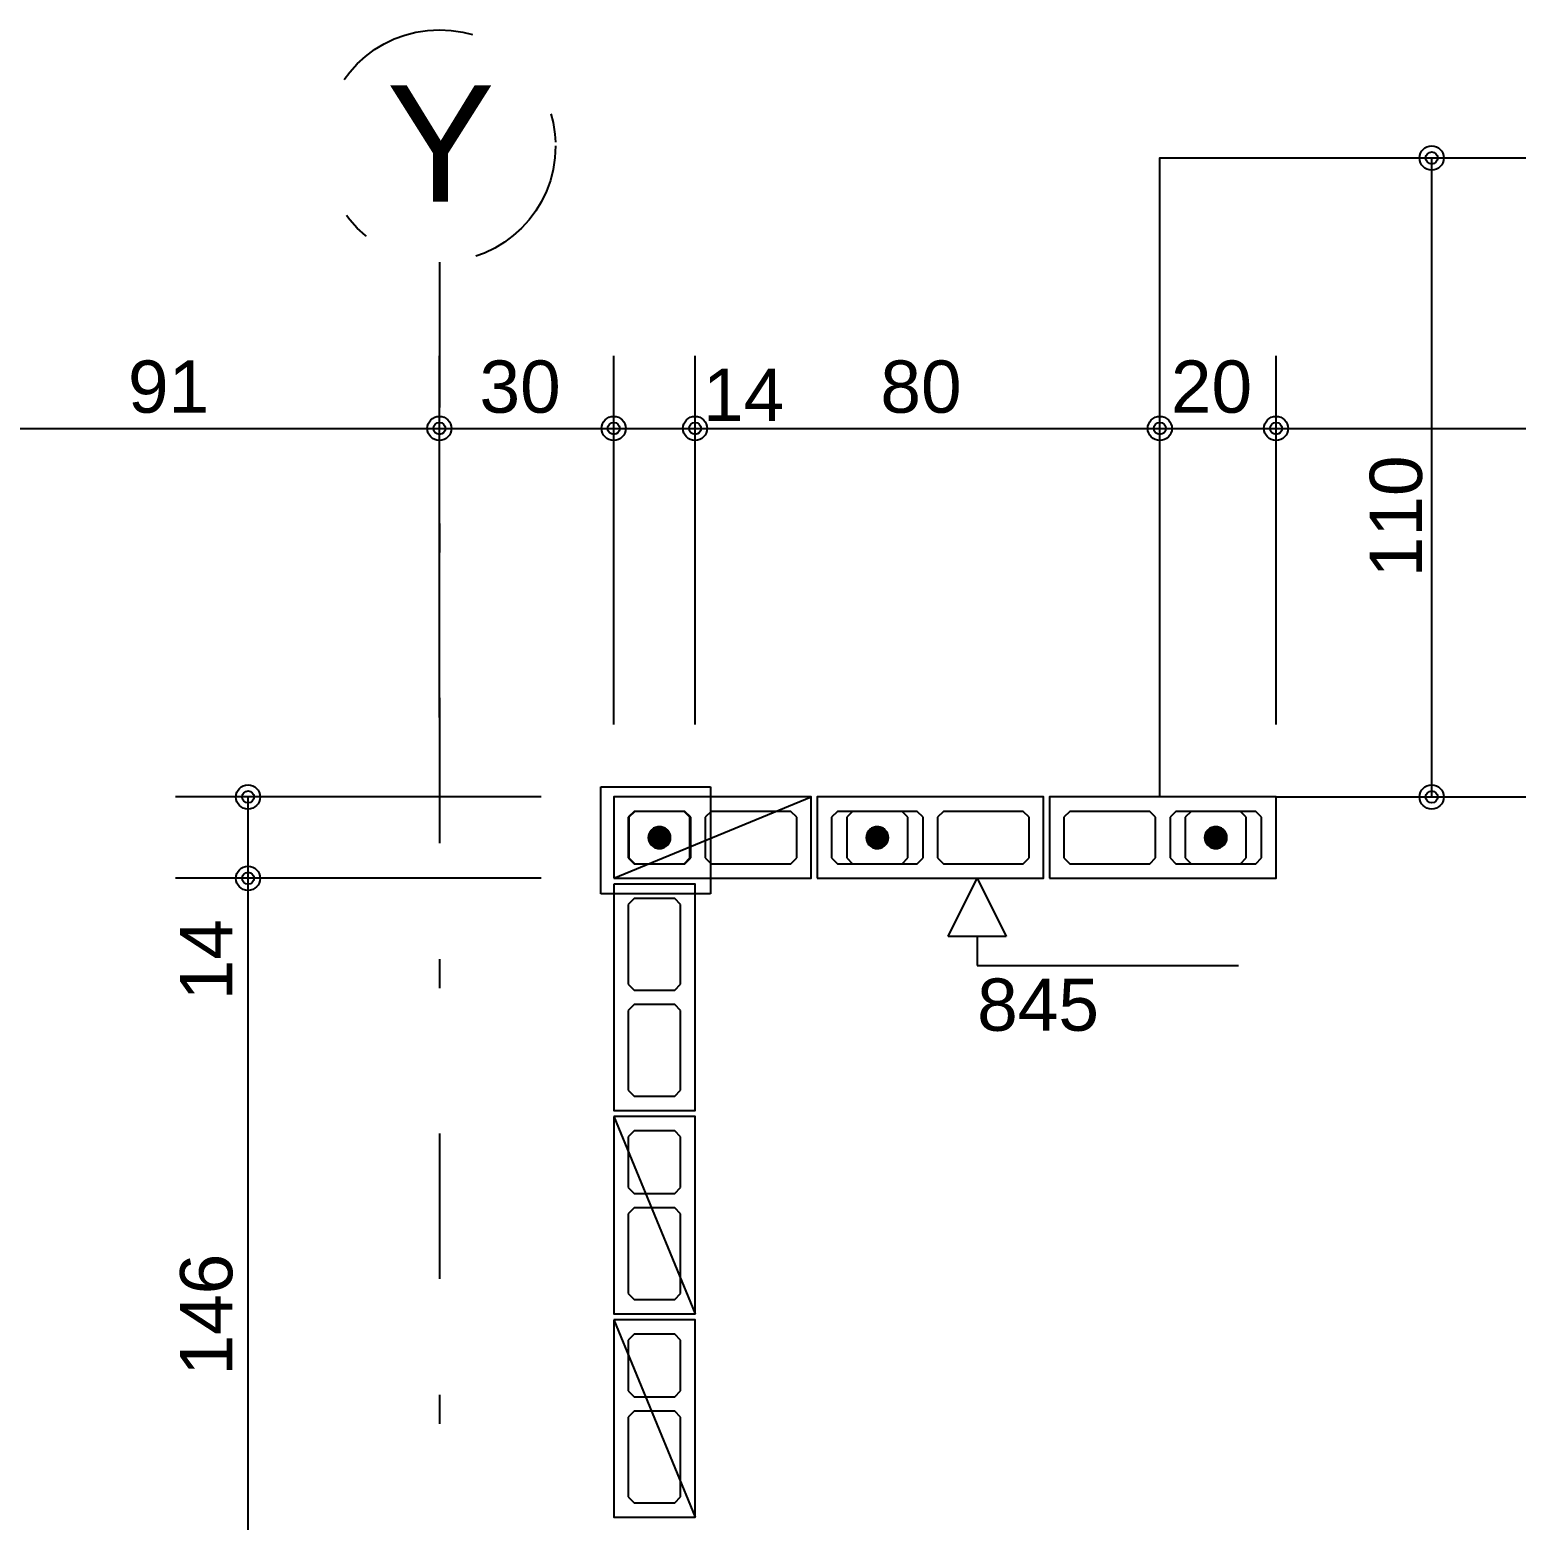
# Model space of a CAD drawing. Extents: x 0 to 119, y 0 to 84.
# Drawn here: x 22.22 to 27.34, y 68.11 to 73.24 of the extents above; entities that cross this region are included whole.
import ezdxf

# ---------------------------------------------------------------- set-up
doc = ezdxf.new("R2010")
doc.units = 0
doc.header["$MEASUREMENT"] = 0
doc.linetypes.add('ESTILO_TQS_0003', pattern=[1.5, 0.5, -0.4, 0.1, -0.5])
doc.linetypes.add('ESTILO_TQS_0005', pattern=[0.4, 0.3, -0.1])
for name, color, linetype in [('18', 6, 'CONTINUOUS'), ('20', 1, 'CONTINUOUS'), ('27', 250, 'CONTINUOUS'), ('3', 7, 'CONTINUOUS'), ('31', 10, 'CONTINUOUS'), ('35', 255, 'CONTINUOUS')]:
    doc.layers.add(name, color=color, linetype=linetype)
doc.styles.add('TQS_ARIAL', font='arial.ttf')

msp = doc.modelspace()

# ---------------------------------------------------------------- linework, layer by layer
at = {"layer": '18', "color": 6, "linetype": 'ESTILO_TQS_0003'}
msp.add_line((23.63025, 72.441829), (23.63025, 37.42773), dxfattribs=at)
msp.add_circle((23.63025, 72.841829), 0.4, dxfattribs=at)
at = {"layer": '20', "color": 1, "linetype": 'Continuous'}
for p, q in [((25.381308, 70.12055), (25.481308, 70.32055)), ((25.481308, 70.32055), (25.581308, 70.12055)), ((25.581308, 70.12055), (25.381308, 70.12055)), ((25.481308, 70.12055), (25.481308, 70.02055)), ((25.481308, 70.02055), (26.381308, 70.02055))]:
    msp.add_line(p, q, dxfattribs=at)
at = {"layer": '27', "color": 250, "linetype": 'ESTILO_TQS_0005'}
for points in [[(24.28025, 70.39055), (24.30025, 70.37055), (24.47525, 70.37055), (24.49525, 70.39055), (24.49525, 70.53055), (24.47525, 70.55055), (24.30025, 70.55055), (24.28025, 70.53055), (24.28025, 70.39055)], [(24.54525, 70.39055), (24.56525, 70.37055), (24.84025, 70.37055), (24.86025, 70.39055), (24.86025, 70.53055), (24.84025, 70.55055), (24.56525, 70.55055), (24.54525, 70.53055), (24.54525, 70.39055)], [(24.98025, 70.39055), (25.00025, 70.37055), (25.27525, 70.37055), (25.29525, 70.39055), (25.29525, 70.53055), (25.27525, 70.55055), (25.00025, 70.55055), (24.98025, 70.53055), (24.98025, 70.39055)], [(25.34525, 70.39055), (25.36525, 70.37055), (25.64025, 70.37055), (25.66025, 70.39055), (25.66025, 70.53055), (25.64025, 70.55055), (25.36525, 70.55055), (25.34525, 70.53055), (25.34525, 70.39055)], [(25.78025, 70.39055), (25.80025, 70.37055), (26.07525, 70.37055), (26.09525, 70.39055), (26.09525, 70.53055), (26.07525, 70.55055), (25.80025, 70.55055), (25.78025, 70.53055), (25.78025, 70.39055)], [(26.14525, 70.39055), (26.16525, 70.37055), (26.44025, 70.37055), (26.46025, 70.39055), (26.46025, 70.53055), (26.44025, 70.55055), (26.16525, 70.55055), (26.14525, 70.53055), (26.14525, 70.39055)], [(24.30025, 70.25055), (24.28025, 70.23055), (24.28025, 69.95555), (24.30025, 69.93555), (24.44025, 69.93555), (24.46025, 69.95555), (24.46025, 70.23055), (24.44025, 70.25055), (24.30025, 70.25055)], [(24.30025, 69.88555), (24.28025, 69.86555), (24.28025, 69.59055), (24.30025, 69.57055), (24.44025, 69.57055), (24.46025, 69.59055), (24.46025, 69.86555), (24.44025, 69.88555), (24.30025, 69.88555)], [(24.300166, 69.45055), (24.280166, 69.43055), (24.280166, 69.25555), (24.300166, 69.23555), (24.440166, 69.23555), (24.460166, 69.25555), (24.460166, 69.43055), (24.440166, 69.45055), (24.300166, 69.45055)], [(24.300166, 69.18555), (24.280166, 69.16555), (24.280166, 68.89055), (24.300166, 68.87055), (24.440166, 68.87055), (24.460166, 68.89055), (24.460166, 69.16555), (24.440166, 69.18555), (24.300166, 69.18555)], [(24.300166, 68.75055), (24.280166, 68.73055), (24.280166, 68.55555), (24.300166, 68.53555), (24.440166, 68.53555), (24.460166, 68.55555), (24.460166, 68.73055), (24.440166, 68.75055), (24.300166, 68.75055)], [(24.300166, 68.48555), (24.280166, 68.46555), (24.280166, 68.19055), (24.300166, 68.17055), (24.440166, 68.17055), (24.460166, 68.19055), (24.460166, 68.46555), (24.440166, 68.48555), (24.300166, 68.48555)]]:
    msp.add_lwpolyline(points, dxfattribs=at)
at = {"layer": '3', "color": 7, "linetype": 'Continuous'}
for p, q in [((24.23025, 70.32055), (24.91025, 70.60055)), ((26.51025, 70.60055), (29.53025, 70.60055)), ((24.30275, 70.55055), (24.28275, 70.53055)), ((24.28275, 70.53055), (24.28275, 70.39055)), ((24.47275, 70.55055), (24.30275, 70.55055)), ((24.49275, 70.53055), (24.47275, 70.55055)), ((24.49275, 70.39055), (24.49275, 70.53055)), ((25.05275, 70.55055), (25.03275, 70.53055)), ((25.03275, 70.53055), (25.03275, 70.39055)), ((25.22275, 70.55055), (25.05275, 70.55055)), ((25.24275, 70.53055), (25.22275, 70.55055)), ((25.24275, 70.39055), (25.24275, 70.53055)), ((26.21775, 70.55055), (26.19775, 70.53055)), ((26.19775, 70.53055), (26.19775, 70.39055)), ((26.38775, 70.55055), (26.21775, 70.55055)), ((26.40775, 70.53055), (26.38775, 70.55055)), ((26.40775, 70.39055), (26.40775, 70.53055)), ((24.28275, 70.39055), (24.30275, 70.37055)), ((24.30275, 70.37055), (24.47275, 70.37055)), ((24.47275, 70.37055), (24.49275, 70.39055)), ((25.03275, 70.39055), (25.05275, 70.37055)), ((25.05275, 70.37055), (25.22275, 70.37055)), ((25.22275, 70.37055), (25.24275, 70.39055)), ((26.19775, 70.39055), (26.21775, 70.37055)), ((26.21775, 70.37055), (26.38775, 70.37055)), ((26.38775, 70.37055), (26.40775, 70.39055)), ((24.230166, 69.50055), (24.510166, 68.82055)), ((24.230166, 68.80055), (24.510166, 68.12055))]:
    msp.add_line(p, q, dxfattribs=at)
for points in [[(26.11025, 70.60055), (26.11025, 72.80055), (31.19025, 72.80055), (31.19025, 70.60064)], [(24.23025, 70.32055), (24.91025, 70.32055), (24.91025, 70.60055), (24.23025, 70.60055), (24.23025, 70.32055)], [(24.93025, 70.32055), (25.71025, 70.32055), (25.71025, 70.60055), (24.93025, 70.60055), (24.93025, 70.32055)], [(25.73025, 70.32055), (26.51025, 70.32055), (26.51025, 70.60055), (25.73025, 70.60055), (25.73025, 70.32055)], [(24.38835, 70.46055), (24.388347, 70.460489), (24.388338, 70.460429), (24.388322, 70.46037), (24.388301, 70.460313), (24.388275, 70.460259), (24.388242, 70.460207), (24.388205, 70.460159), (24.388163, 70.460115), (24.388117, 70.460076), (24.388067, 70.460041), (24.388014, 70.460011), (24.387958, 70.459987), (24.3879, 70.459969), (24.387841, 70.459957), (24.38778, 70.459951), (24.38772, 70.459951), (24.387659, 70.459957), (24.3876, 70.459969), (24.387542, 70.459987), (24.387486, 70.460011), (24.387433, 70.460041), (24.387383, 70.460076), (24.387337, 70.460115), (24.387295, 70.460159), (24.387258, 70.460207), (24.387225, 70.460259), (24.387199, 70.460313), (24.387178, 70.46037), (24.387162, 70.460429), (24.387153, 70.460489), (24.38715, 70.46055), (24.42555, 70.46055), (24.425356, 70.464374), (24.424776, 70.468159), (24.423816, 70.471866), (24.422487, 70.475457), (24.4208, 70.478894), (24.418775, 70.482144), (24.416431, 70.485172), (24.413793, 70.487947), (24.410888, 70.490441), (24.407745, 70.492629), (24.404397, 70.494487), (24.400878, 70.495997), (24.397225, 70.497143), (24.393474, 70.497914), (24.389665, 70.498301), (24.385835, 70.498301), (24.382026, 70.497914), (24.378275, 70.497143), (24.374622, 70.495997), (24.371103, 70.494487), (24.367755, 70.492629), (24.364612, 70.490441), (24.361707, 70.487947), (24.359069, 70.485172), (24.356725, 70.482144), (24.3547, 70.478894), (24.353013, 70.475457), (24.351684, 70.471866), (24.350724, 70.468159), (24.350144, 70.464374), (24.34995, 70.46055), (24.38835, 70.46055)], [(24.38715, 70.46055), (24.387153, 70.460611), (24.387162, 70.460671), (24.387178, 70.46073), (24.387199, 70.460787), (24.387225, 70.460841), (24.387258, 70.460893), (24.387295, 70.460941), (24.387337, 70.460985), (24.387383, 70.461024), (24.387433, 70.461059), (24.387486, 70.461089), (24.387542, 70.461113), (24.3876, 70.461131), (24.387659, 70.461143), (24.38772, 70.461149), (24.38778, 70.461149), (24.387841, 70.461143), (24.3879, 70.461131), (24.387958, 70.461113), (24.388014, 70.461089), (24.388067, 70.461059), (24.388117, 70.461024), (24.388163, 70.460985), (24.388205, 70.460941), (24.388242, 70.460893), (24.388275, 70.460841), (24.388301, 70.460787), (24.388322, 70.46073), (24.388338, 70.460671), (24.388347, 70.460611), (24.38835, 70.46055), (24.34995, 70.46055), (24.350144, 70.456726), (24.350724, 70.452941), (24.351684, 70.449234), (24.353013, 70.445643), (24.3547, 70.442206), (24.356725, 70.438956), (24.359069, 70.435928), (24.361707, 70.433153), (24.364612, 70.430659), (24.367755, 70.428471), (24.371103, 70.426613), (24.374622, 70.425103), (24.378275, 70.423957), (24.382026, 70.423186), (24.385835, 70.422799), (24.389665, 70.422799), (24.393474, 70.423186), (24.397225, 70.423957), (24.400878, 70.425103), (24.404397, 70.426613), (24.407745, 70.428471), (24.410888, 70.430659), (24.413793, 70.433153), (24.416431, 70.435928), (24.418775, 70.438956), (24.4208, 70.442206), (24.422487, 70.445643), (24.423816, 70.449234), (24.424776, 70.452941), (24.425356, 70.456726), (24.42555, 70.46055), (24.38715, 70.46055)], [(25.13835, 70.46055), (25.138347, 70.460489), (25.138338, 70.460429), (25.138322, 70.46037), (25.138301, 70.460313), (25.138275, 70.460259), (25.138242, 70.460207), (25.138205, 70.460159), (25.138163, 70.460115), (25.138117, 70.460076), (25.138067, 70.460041), (25.138014, 70.460011), (25.137958, 70.459987), (25.1379, 70.459969), (25.137841, 70.459957), (25.13778, 70.459951), (25.13772, 70.459951), (25.137659, 70.459957), (25.1376, 70.459969), (25.137542, 70.459987), (25.137486, 70.460011), (25.137433, 70.460041), (25.137383, 70.460076), (25.137337, 70.460115), (25.137295, 70.460159), (25.137258, 70.460207), (25.137225, 70.460259), (25.137199, 70.460313), (25.137178, 70.46037), (25.137162, 70.460429), (25.137153, 70.460489), (25.13715, 70.46055), (25.17555, 70.46055), (25.175356, 70.464374), (25.174776, 70.468159), (25.173816, 70.471866), (25.172487, 70.475457), (25.1708, 70.478894), (25.168775, 70.482144), (25.166431, 70.485172), (25.163793, 70.487947), (25.160888, 70.490441), (25.157745, 70.492629), (25.154397, 70.494487), (25.150878, 70.495997), (25.147225, 70.497143), (25.143474, 70.497914), (25.139665, 70.498301), (25.135835, 70.498301), (25.132026, 70.497914), (25.128275, 70.497143), (25.124622, 70.495997), (25.121103, 70.494487), (25.117755, 70.492629), (25.114612, 70.490441), (25.111707, 70.487947), (25.109069, 70.485172), (25.106725, 70.482144), (25.1047, 70.478894), (25.103013, 70.475457), (25.101684, 70.471866), (25.100724, 70.468159), (25.100144, 70.464374), (25.09995, 70.46055), (25.13835, 70.46055)], [(25.13715, 70.46055), (25.137153, 70.460611), (25.137162, 70.460671), (25.137178, 70.46073), (25.137199, 70.460787), (25.137225, 70.460841), (25.137258, 70.460893), (25.137295, 70.460941), (25.137337, 70.460985), (25.137383, 70.461024), (25.137433, 70.461059), (25.137486, 70.461089), (25.137542, 70.461113), (25.1376, 70.461131), (25.137659, 70.461143), (25.13772, 70.461149), (25.13778, 70.461149), (25.137841, 70.461143), (25.1379, 70.461131), (25.137958, 70.461113), (25.138014, 70.461089), (25.138067, 70.461059), (25.138117, 70.461024), (25.138163, 70.460985), (25.138205, 70.460941), (25.138242, 70.460893), (25.138275, 70.460841), (25.138301, 70.460787), (25.138322, 70.46073), (25.138338, 70.460671), (25.138347, 70.460611), (25.13835, 70.46055), (25.09995, 70.46055), (25.100144, 70.456726), (25.100724, 70.452941), (25.101684, 70.449234), (25.103013, 70.445643), (25.1047, 70.442206), (25.106725, 70.438956), (25.109069, 70.435928), (25.111707, 70.433153), (25.114612, 70.430659), (25.117755, 70.428471), (25.121103, 70.426613), (25.124622, 70.425103), (25.128275, 70.423957), (25.132026, 70.423186), (25.135835, 70.422799), (25.139665, 70.422799), (25.143474, 70.423186), (25.147225, 70.423957), (25.150878, 70.425103), (25.154397, 70.426613), (25.157745, 70.428471), (25.160888, 70.430659), (25.163793, 70.433153), (25.166431, 70.435928), (25.168775, 70.438956), (25.1708, 70.442206), (25.172487, 70.445643), (25.173816, 70.449234), (25.174776, 70.452941), (25.175356, 70.456726), (25.17555, 70.46055), (25.13715, 70.46055)], [(26.30335, 70.46055), (26.303347, 70.460489), (26.303338, 70.460429), (26.303322, 70.46037), (26.303301, 70.460313), (26.303275, 70.460259), (26.303242, 70.460207), (26.303205, 70.460159), (26.303163, 70.460115), (26.303117, 70.460076), (26.303067, 70.460041), (26.303014, 70.460011), (26.302958, 70.459987), (26.3029, 70.459969), (26.302841, 70.459957), (26.30278, 70.459951), (26.30272, 70.459951), (26.302659, 70.459957), (26.3026, 70.459969), (26.302542, 70.459987), (26.302486, 70.460011), (26.302433, 70.460041), (26.302383, 70.460076), (26.302337, 70.460115), (26.302295, 70.460159), (26.302258, 70.460207), (26.302225, 70.460259), (26.302199, 70.460313), (26.302178, 70.46037), (26.302162, 70.460429), (26.302153, 70.460489), (26.30215, 70.46055), (26.34055, 70.46055), (26.340356, 70.464374), (26.339776, 70.468159), (26.338816, 70.471866), (26.337487, 70.475457), (26.3358, 70.478894), (26.333775, 70.482144), (26.331431, 70.485172), (26.328793, 70.487947), (26.325888, 70.490441), (26.322745, 70.492629), (26.319397, 70.494487), (26.315878, 70.495997), (26.312225, 70.497143), (26.308474, 70.497914), (26.304665, 70.498301), (26.300835, 70.498301), (26.297026, 70.497914), (26.293275, 70.497143), (26.289622, 70.495997), (26.286103, 70.494487), (26.282755, 70.492629), (26.279612, 70.490441), (26.276707, 70.487947), (26.274069, 70.485172), (26.271725, 70.482144), (26.2697, 70.478894), (26.268013, 70.475457), (26.266684, 70.471866), (26.265724, 70.468159), (26.265144, 70.464374), (26.26495, 70.46055), (26.30335, 70.46055)], [(26.30215, 70.46055), (26.302153, 70.460611), (26.302162, 70.460671), (26.302178, 70.46073), (26.302199, 70.460787), (26.302225, 70.460841), (26.302258, 70.460893), (26.302295, 70.460941), (26.302337, 70.460985), (26.302383, 70.461024), (26.302433, 70.461059), (26.302486, 70.461089), (26.302542, 70.461113), (26.3026, 70.461131), (26.302659, 70.461143), (26.30272, 70.461149), (26.30278, 70.461149), (26.302841, 70.461143), (26.3029, 70.461131), (26.302958, 70.461113), (26.303014, 70.461089), (26.303067, 70.461059), (26.303117, 70.461024), (26.303163, 70.460985), (26.303205, 70.460941), (26.303242, 70.460893), (26.303275, 70.460841), (26.303301, 70.460787), (26.303322, 70.46073), (26.303338, 70.460671), (26.303347, 70.460611), (26.30335, 70.46055), (26.26495, 70.46055), (26.265144, 70.456726), (26.265724, 70.452941), (26.266684, 70.449234), (26.268013, 70.445643), (26.2697, 70.442206), (26.271725, 70.438956), (26.274069, 70.435928), (26.276707, 70.433153), (26.279612, 70.430659), (26.282755, 70.428471), (26.286103, 70.426613), (26.289622, 70.425103), (26.293275, 70.423957), (26.297026, 70.423186), (26.300835, 70.422799), (26.304665, 70.422799), (26.308474, 70.423186), (26.312225, 70.423957), (26.315878, 70.425103), (26.319397, 70.426613), (26.322745, 70.428471), (26.325888, 70.430659), (26.328793, 70.433153), (26.331431, 70.435928), (26.333775, 70.438956), (26.3358, 70.442206), (26.337487, 70.445643), (26.338816, 70.449234), (26.339776, 70.452941), (26.340356, 70.456726), (26.34055, 70.46055), (26.30215, 70.46055)], [(24.23025, 70.30055), (24.23025, 69.52055), (24.51025, 69.52055), (24.51025, 70.30055), (24.23025, 70.30055)], [(24.230166, 69.50055), (24.230166, 68.82055), (24.510166, 68.82055), (24.510166, 69.50055), (24.230166, 69.50055)], [(24.230166, 68.80055), (24.230166, 68.12055), (24.510166, 68.12055), (24.510166, 68.80055), (24.230166, 68.80055)]]:
    msp.add_lwpolyline(points, dxfattribs=at)
for centre in [(24.38775, 70.46055), (25.13775, 70.46055), (26.30275, 70.46055)]:
    msp.add_circle(centre, 0.0372, dxfattribs=at)
for points in [[(24.38835, 70.46055), (24.350144, 70.464374), (24.34995, 70.46055)], [(24.38715, 70.46055), (24.34995, 70.46055), (24.350144, 70.456726)], [(24.38835, 70.46055), (24.350724, 70.468159), (24.350144, 70.464374)], [(24.38715, 70.46055), (24.350144, 70.456726), (24.350724, 70.452941)], [(24.38835, 70.46055), (24.351684, 70.471866), (24.350724, 70.468159)], [(24.38715, 70.46055), (24.350724, 70.452941), (24.351684, 70.449234)], [(24.38835, 70.46055), (24.353013, 70.475457), (24.351684, 70.471866)], [(24.38715, 70.46055), (24.351684, 70.449234), (24.353013, 70.445643)], [(24.38835, 70.46055), (24.3547, 70.478894), (24.353013, 70.475457)], [(24.38715, 70.46055), (24.353013, 70.445643), (24.3547, 70.442206)], [(24.38835, 70.46055), (24.356725, 70.482144), (24.3547, 70.478894)], [(24.38715, 70.46055), (24.3547, 70.442206), (24.356725, 70.438956)], [(24.38835, 70.46055), (24.359069, 70.485172), (24.356725, 70.482144)], [(24.38715, 70.46055), (24.356725, 70.438956), (24.359069, 70.435928)], [(24.38835, 70.46055), (24.361707, 70.487947), (24.359069, 70.485172)], [(24.38715, 70.46055), (24.359069, 70.435928), (24.361707, 70.433153)], [(24.38835, 70.46055), (24.364612, 70.490441), (24.361707, 70.487947)], [(24.38715, 70.46055), (24.361707, 70.433153), (24.364612, 70.430659)], [(24.38835, 70.46055), (24.367755, 70.492629), (24.364612, 70.490441)], [(24.38715, 70.46055), (24.364612, 70.430659), (24.367755, 70.428471)], [(24.38835, 70.46055), (24.371103, 70.494487), (24.367755, 70.492629)], [(24.38715, 70.46055), (24.367755, 70.428471), (24.371103, 70.426613)], [(24.38835, 70.46055), (24.374622, 70.495997), (24.371103, 70.494487)], [(24.38715, 70.46055), (24.371103, 70.426613), (24.374622, 70.425103)], [(24.38835, 70.46055), (24.378275, 70.497143), (24.374622, 70.495997)], [(24.38715, 70.46055), (24.374622, 70.425103), (24.378275, 70.423957)], [(24.38835, 70.46055), (24.382026, 70.497914), (24.378275, 70.497143)], [(24.38715, 70.46055), (24.378275, 70.423957), (24.382026, 70.423186)], [(24.38835, 70.46055), (24.385835, 70.498301), (24.382026, 70.497914)], [(24.38715, 70.46055), (24.382026, 70.423186), (24.385835, 70.422799)], [(24.38835, 70.46055), (24.389665, 70.498301), (24.385835, 70.498301)], [(24.38715, 70.46055), (24.385835, 70.422799), (24.389665, 70.422799)], [(24.387383, 70.461024), (24.387178, 70.46073), (24.38715, 70.46055)], [(24.387383, 70.461024), (24.38715, 70.46055), (24.38715, 70.46055)], [(24.387383, 70.461024), (24.38715, 70.46055), (24.38715, 70.46055)], [(24.387383, 70.461024), (24.38715, 70.46055), (24.38715, 70.46055)], [(24.387383, 70.461024), (24.38715, 70.46055), (24.38715, 70.46055)], [(24.387383, 70.461024), (24.38715, 70.46055), (24.38715, 70.46055)], [(24.387383, 70.461024), (24.38715, 70.46055), (24.38715, 70.46055)], [(24.387383, 70.461024), (24.38715, 70.46055), (24.38715, 70.46055)], [(24.387383, 70.461024), (24.38715, 70.46055), (24.38715, 70.46055)], [(24.387383, 70.461024), (24.38715, 70.46055), (24.38715, 70.46055)], [(24.387383, 70.461024), (24.38715, 70.46055), (24.38715, 70.46055)], [(24.387383, 70.461024), (24.38715, 70.46055), (24.38715, 70.46055)], [(24.387383, 70.461024), (24.38715, 70.46055), (24.38715, 70.46055)], [(24.387383, 70.461024), (24.38715, 70.46055), (24.38715, 70.46055)], [(24.387383, 70.461024), (24.38715, 70.46055), (24.38715, 70.46055)], [(24.387383, 70.461024), (24.38715, 70.46055), (24.38715, 70.46055)], [(24.387383, 70.461024), (24.38715, 70.46055), (24.38715, 70.46055)], [(24.387383, 70.461024), (24.38715, 70.46055), (24.38715, 70.46055)], [(24.387383, 70.461024), (24.38715, 70.46055), (24.38715, 70.46055)], [(24.387383, 70.461024), (24.38715, 70.46055), (24.38715, 70.46055)], [(24.387383, 70.461024), (24.38715, 70.46055), (24.38715, 70.46055)], [(24.387383, 70.461024), (24.38715, 70.46055), (24.38715, 70.46055)], [(24.387383, 70.461024), (24.38715, 70.46055), (24.38715, 70.46055)], [(24.38715, 70.46055), (24.389665, 70.422799), (24.42555, 70.46055)], [(24.387383, 70.461024), (24.387225, 70.460841), (24.387178, 70.46073)], [(24.387383, 70.461024), (24.387258, 70.460893), (24.387225, 70.460841)], [(24.387383, 70.461024), (24.387295, 70.460941), (24.387258, 70.460893)], [(24.387383, 70.461024), (24.387337, 70.460985), (24.387295, 70.460941)], [(24.387383, 70.461024), (24.387383, 70.461024), (24.387337, 70.460985)], [(24.387383, 70.461024), (24.387337, 70.460985), (24.387337, 70.460985)], [(24.387383, 70.461024), (24.387383, 70.461024), (24.387383, 70.461024)], [(24.38835, 70.46055), (24.388117, 70.460076), (24.388117, 70.460076)], [(24.38835, 70.46055), (24.388117, 70.460076), (24.388117, 70.460076)], [(24.38835, 70.46055), (24.388117, 70.460076), (24.388163, 70.460115)], [(24.38835, 70.46055), (24.388163, 70.460115), (24.388163, 70.460115)], [(24.38835, 70.46055), (24.388163, 70.460115), (24.388205, 70.460159)], [(24.38835, 70.46055), (24.388205, 70.460159), (24.388242, 70.460207)], [(24.38835, 70.46055), (24.388242, 70.460207), (24.388275, 70.460259)], [(24.38835, 70.46055), (24.388275, 70.460259), (24.388322, 70.46037)], [(24.38835, 70.46055), (24.388322, 70.46037), (24.38835, 70.46055)], [(24.42555, 70.46055), (24.389665, 70.498301), (24.38835, 70.46055)], [(24.38835, 70.46055), (24.38835, 70.46055), (24.38835, 70.46055)], [(24.38835, 70.46055), (24.38835, 70.46055), (24.38835, 70.46055)], [(24.38835, 70.46055), (24.38835, 70.46055), (24.38835, 70.46055)], [(24.38835, 70.46055), (24.38835, 70.46055), (24.38835, 70.46055)], [(24.38835, 70.46055), (24.38835, 70.46055), (24.38835, 70.46055)], [(24.38835, 70.46055), (24.38835, 70.46055), (24.38835, 70.46055)], [(24.38835, 70.46055), (24.38835, 70.46055), (24.38835, 70.46055)], [(24.38835, 70.46055), (24.38835, 70.46055), (24.38835, 70.46055)], [(24.38835, 70.46055), (24.38835, 70.46055), (24.38835, 70.46055)], [(24.38835, 70.46055), (24.38835, 70.46055), (24.38835, 70.46055)], [(24.38835, 70.46055), (24.38835, 70.46055), (24.38835, 70.46055)], [(24.38835, 70.46055), (24.38835, 70.46055), (24.38835, 70.46055)], [(24.38835, 70.46055), (24.38835, 70.46055), (24.38835, 70.46055)], [(24.38835, 70.46055), (24.38835, 70.46055), (24.38835, 70.46055)], [(24.38835, 70.46055), (24.38835, 70.46055), (24.38835, 70.46055)], [(24.38835, 70.46055), (24.38835, 70.46055), (24.38835, 70.46055)], [(24.38835, 70.46055), (24.38835, 70.46055), (24.38835, 70.46055)], [(24.38835, 70.46055), (24.38835, 70.46055), (24.38835, 70.46055)], [(24.38835, 70.46055), (24.38835, 70.46055), (24.38835, 70.46055)], [(24.38835, 70.46055), (24.38835, 70.46055), (24.38835, 70.46055)], [(24.38835, 70.46055), (24.38835, 70.46055), (24.38835, 70.46055)], [(24.42555, 70.46055), (24.393474, 70.497914), (24.389665, 70.498301)], [(24.42555, 70.46055), (24.389665, 70.422799), (24.393474, 70.423186)], [(24.42555, 70.46055), (24.397225, 70.497143), (24.393474, 70.497914)], [(24.42555, 70.46055), (24.393474, 70.423186), (24.397225, 70.423957)], [(24.42555, 70.46055), (24.400878, 70.495997), (24.397225, 70.497143)], [(24.42555, 70.46055), (24.397225, 70.423957), (24.400878, 70.425103)], [(24.42555, 70.46055), (24.404397, 70.494487), (24.400878, 70.495997)], [(24.42555, 70.46055), (24.400878, 70.425103), (24.404397, 70.426613)], [(24.42555, 70.46055), (24.407745, 70.492629), (24.404397, 70.494487)], [(24.42555, 70.46055), (24.404397, 70.426613), (24.407745, 70.428471)], [(24.42555, 70.46055), (24.410888, 70.490441), (24.407745, 70.492629)], [(24.42555, 70.46055), (24.407745, 70.428471), (24.410888, 70.430659)], [(24.42555, 70.46055), (24.413793, 70.487947), (24.410888, 70.490441)], [(24.42555, 70.46055), (24.410888, 70.430659), (24.413793, 70.433153)], [(24.42555, 70.46055), (24.416431, 70.485172), (24.413793, 70.487947)], [(24.42555, 70.46055), (24.413793, 70.433153), (24.416431, 70.435928)], [(24.42555, 70.46055), (24.418775, 70.482144), (24.416431, 70.485172)], [(24.42555, 70.46055), (24.416431, 70.435928), (24.418775, 70.438956)], [(24.42555, 70.46055), (24.4208, 70.478894), (24.418775, 70.482144)], [(24.42555, 70.46055), (24.418775, 70.438956), (24.4208, 70.442206)], [(24.42555, 70.46055), (24.422487, 70.475457), (24.4208, 70.478894)], [(24.42555, 70.46055), (24.4208, 70.442206), (24.422487, 70.445643)], [(24.42555, 70.46055), (24.423816, 70.471866), (24.422487, 70.475457)], [(24.42555, 70.46055), (24.422487, 70.445643), (24.423816, 70.449234)], [(24.42555, 70.46055), (24.424776, 70.468159), (24.423816, 70.471866)], [(24.42555, 70.46055), (24.423816, 70.449234), (24.424776, 70.452941)], [(24.42555, 70.46055), (24.425356, 70.464374), (24.424776, 70.468159)], [(24.42555, 70.46055), (24.424776, 70.452941), (24.425356, 70.456726)], [(25.13835, 70.46055), (25.100144, 70.464374), (25.09995, 70.46055)], [(25.13715, 70.46055), (25.09995, 70.46055), (25.100144, 70.456726)], [(25.13835, 70.46055), (25.100724, 70.468159), (25.100144, 70.464374)], [(25.13715, 70.46055), (25.100144, 70.456726), (25.100724, 70.452941)], [(25.13835, 70.46055), (25.101684, 70.471866), (25.100724, 70.468159)], [(25.13715, 70.46055), (25.100724, 70.452941), (25.101684, 70.449234)], [(25.13835, 70.46055), (25.103013, 70.475457), (25.101684, 70.471866)], [(25.13715, 70.46055), (25.101684, 70.449234), (25.103013, 70.445643)], [(25.13835, 70.46055), (25.1047, 70.478894), (25.103013, 70.475457)], [(25.13715, 70.46055), (25.103013, 70.445643), (25.1047, 70.442206)], [(25.13835, 70.46055), (25.106725, 70.482144), (25.1047, 70.478894)], [(25.13715, 70.46055), (25.1047, 70.442206), (25.106725, 70.438956)], [(25.13835, 70.46055), (25.109069, 70.485172), (25.106725, 70.482144)], [(25.13715, 70.46055), (25.106725, 70.438956), (25.109069, 70.435928)], [(25.13835, 70.46055), (25.111707, 70.487947), (25.109069, 70.485172)], [(25.13715, 70.46055), (25.109069, 70.435928), (25.111707, 70.433153)], [(25.13835, 70.46055), (25.114612, 70.490441), (25.111707, 70.487947)], [(25.13715, 70.46055), (25.111707, 70.433153), (25.114612, 70.430659)], [(25.13835, 70.46055), (25.117755, 70.492629), (25.114612, 70.490441)], [(25.13715, 70.46055), (25.114612, 70.430659), (25.117755, 70.428471)], [(25.13835, 70.46055), (25.121103, 70.494487), (25.117755, 70.492629)], [(25.13715, 70.46055), (25.117755, 70.428471), (25.121103, 70.426613)], [(25.13835, 70.46055), (25.124622, 70.495997), (25.121103, 70.494487)], [(25.13715, 70.46055), (25.121103, 70.426613), (25.124622, 70.425103)], [(25.13835, 70.46055), (25.128275, 70.497143), (25.124622, 70.495997)], [(25.13715, 70.46055), (25.124622, 70.425103), (25.128275, 70.423957)], [(25.13835, 70.46055), (25.132026, 70.497914), (25.128275, 70.497143)], [(25.13715, 70.46055), (25.128275, 70.423957), (25.132026, 70.423186)], [(25.13835, 70.46055), (25.135835, 70.498301), (25.132026, 70.497914)], [(25.13715, 70.46055), (25.132026, 70.423186), (25.135835, 70.422799)], [(25.13835, 70.46055), (25.139665, 70.498301), (25.135835, 70.498301)], [(25.13715, 70.46055), (25.135835, 70.422799), (25.139665, 70.422799)], [(25.137383, 70.461024), (25.137178, 70.46073), (25.13715, 70.46055)], [(25.137383, 70.461024), (25.13715, 70.46055), (25.13715, 70.46055)], [(25.137383, 70.461024), (25.13715, 70.46055), (25.13715, 70.46055)], [(25.137383, 70.461024), (25.13715, 70.46055), (25.13715, 70.46055)], [(25.137383, 70.461024), (25.13715, 70.46055), (25.13715, 70.46055)], [(25.137383, 70.461024), (25.13715, 70.46055), (25.13715, 70.46055)], [(25.137383, 70.461024), (25.13715, 70.46055), (25.13715, 70.46055)], [(25.137383, 70.461024), (25.13715, 70.46055), (25.13715, 70.46055)], [(25.137383, 70.461024), (25.13715, 70.46055), (25.13715, 70.46055)], [(25.137383, 70.461024), (25.13715, 70.46055), (25.13715, 70.46055)], [(25.137383, 70.461024), (25.13715, 70.46055), (25.13715, 70.46055)], [(25.137383, 70.461024), (25.13715, 70.46055), (25.13715, 70.46055)], [(25.137383, 70.461024), (25.13715, 70.46055), (25.13715, 70.46055)], [(25.137383, 70.461024), (25.13715, 70.46055), (25.13715, 70.46055)], [(25.137383, 70.461024), (25.13715, 70.46055), (25.13715, 70.46055)], [(25.137383, 70.461024), (25.13715, 70.46055), (25.13715, 70.46055)], [(25.137383, 70.461024), (25.13715, 70.46055), (25.13715, 70.46055)], [(25.137383, 70.461024), (25.13715, 70.46055), (25.13715, 70.46055)], [(25.137383, 70.461024), (25.13715, 70.46055), (25.13715, 70.46055)], [(25.137383, 70.461024), (25.13715, 70.46055), (25.13715, 70.46055)], [(25.137383, 70.461024), (25.13715, 70.46055), (25.13715, 70.46055)], [(25.137383, 70.461024), (25.13715, 70.46055), (25.13715, 70.46055)], [(25.137383, 70.461024), (25.13715, 70.46055), (25.13715, 70.46055)], [(25.13715, 70.46055), (25.139665, 70.422799), (25.17555, 70.46055)], [(25.137383, 70.461024), (25.137225, 70.460841), (25.137178, 70.46073)], [(25.137383, 70.461024), (25.137258, 70.460893), (25.137225, 70.460841)], [(25.137383, 70.461024), (25.137295, 70.460941), (25.137258, 70.460893)], [(25.137383, 70.461024), (25.137337, 70.460985), (25.137295, 70.460941)], [(25.137383, 70.461024), (25.137383, 70.461024), (25.137337, 70.460985)], [(25.137383, 70.461024), (25.137337, 70.460985), (25.137337, 70.460985)], [(25.137383, 70.461024), (25.137383, 70.461024), (25.137383, 70.461024)], [(25.13835, 70.46055), (25.138117, 70.460076), (25.138117, 70.460076)], [(25.13835, 70.46055), (25.138117, 70.460076), (25.138117, 70.460076)], [(25.13835, 70.46055), (25.138117, 70.460076), (25.138163, 70.460115)], [(25.13835, 70.46055), (25.138163, 70.460115), (25.138163, 70.460115)], [(25.13835, 70.46055), (25.138163, 70.460115), (25.138205, 70.460159)], [(25.13835, 70.46055), (25.138205, 70.460159), (25.138242, 70.460207)], [(25.13835, 70.46055), (25.138242, 70.460207), (25.138275, 70.460259)], [(25.13835, 70.46055), (25.138275, 70.460259), (25.138322, 70.46037)], [(25.13835, 70.46055), (25.138322, 70.46037), (25.13835, 70.46055)], [(25.17555, 70.46055), (25.139665, 70.498301), (25.13835, 70.46055)], [(25.13835, 70.46055), (25.13835, 70.46055), (25.13835, 70.46055)], [(25.13835, 70.46055), (25.13835, 70.46055), (25.13835, 70.46055)], [(25.13835, 70.46055), (25.13835, 70.46055), (25.13835, 70.46055)], [(25.13835, 70.46055), (25.13835, 70.46055), (25.13835, 70.46055)], [(25.13835, 70.46055), (25.13835, 70.46055), (25.13835, 70.46055)], [(25.13835, 70.46055), (25.13835, 70.46055), (25.13835, 70.46055)], [(25.13835, 70.46055), (25.13835, 70.46055), (25.13835, 70.46055)], [(25.13835, 70.46055), (25.13835, 70.46055), (25.13835, 70.46055)], [(25.13835, 70.46055), (25.13835, 70.46055), (25.13835, 70.46055)], [(25.13835, 70.46055), (25.13835, 70.46055), (25.13835, 70.46055)], [(25.13835, 70.46055), (25.13835, 70.46055), (25.13835, 70.46055)], [(25.13835, 70.46055), (25.13835, 70.46055), (25.13835, 70.46055)], [(25.13835, 70.46055), (25.13835, 70.46055), (25.13835, 70.46055)], [(25.13835, 70.46055), (25.13835, 70.46055), (25.13835, 70.46055)], [(25.13835, 70.46055), (25.13835, 70.46055), (25.13835, 70.46055)], [(25.13835, 70.46055), (25.13835, 70.46055), (25.13835, 70.46055)], [(25.13835, 70.46055), (25.13835, 70.46055), (25.13835, 70.46055)], [(25.13835, 70.46055), (25.13835, 70.46055), (25.13835, 70.46055)], [(25.13835, 70.46055), (25.13835, 70.46055), (25.13835, 70.46055)], [(25.13835, 70.46055), (25.13835, 70.46055), (25.13835, 70.46055)], [(25.13835, 70.46055), (25.13835, 70.46055), (25.13835, 70.46055)], [(25.17555, 70.46055), (25.143474, 70.497914), (25.139665, 70.498301)], [(25.17555, 70.46055), (25.139665, 70.422799), (25.143474, 70.423186)], [(25.17555, 70.46055), (25.147225, 70.497143), (25.143474, 70.497914)], [(25.17555, 70.46055), (25.143474, 70.423186), (25.147225, 70.423957)], [(25.17555, 70.46055), (25.150878, 70.495997), (25.147225, 70.497143)], [(25.17555, 70.46055), (25.147225, 70.423957), (25.150878, 70.425103)], [(25.17555, 70.46055), (25.154397, 70.494487), (25.150878, 70.495997)], [(25.17555, 70.46055), (25.150878, 70.425103), (25.154397, 70.426613)], [(25.17555, 70.46055), (25.157745, 70.492629), (25.154397, 70.494487)], [(25.17555, 70.46055), (25.154397, 70.426613), (25.157745, 70.428471)], [(25.17555, 70.46055), (25.160888, 70.490441), (25.157745, 70.492629)], [(25.17555, 70.46055), (25.157745, 70.428471), (25.160888, 70.430659)], [(25.17555, 70.46055), (25.163793, 70.487947), (25.160888, 70.490441)], [(25.17555, 70.46055), (25.160888, 70.430659), (25.163793, 70.433153)], [(25.17555, 70.46055), (25.166431, 70.485172), (25.163793, 70.487947)], [(25.17555, 70.46055), (25.163793, 70.433153), (25.166431, 70.435928)], [(25.17555, 70.46055), (25.168775, 70.482144), (25.166431, 70.485172)], [(25.17555, 70.46055), (25.166431, 70.435928), (25.168775, 70.438956)], [(25.17555, 70.46055), (25.1708, 70.478894), (25.168775, 70.482144)], [(25.17555, 70.46055), (25.168775, 70.438956), (25.1708, 70.442206)], [(25.17555, 70.46055), (25.172487, 70.475457), (25.1708, 70.478894)], [(25.17555, 70.46055), (25.1708, 70.442206), (25.172487, 70.445643)], [(25.17555, 70.46055), (25.173816, 70.471866), (25.172487, 70.475457)], [(25.17555, 70.46055), (25.172487, 70.445643), (25.173816, 70.449234)], [(25.17555, 70.46055), (25.174776, 70.468159), (25.173816, 70.471866)], [(25.17555, 70.46055), (25.173816, 70.449234), (25.174776, 70.452941)], [(25.17555, 70.46055), (25.175356, 70.464374), (25.174776, 70.468159)], [(25.17555, 70.46055), (25.174776, 70.452941), (25.175356, 70.456726)], [(26.30335, 70.46055), (26.265144, 70.464374), (26.26495, 70.46055)], [(26.30215, 70.46055), (26.26495, 70.46055), (26.265144, 70.456726)], [(26.30335, 70.46055), (26.265724, 70.468159), (26.265144, 70.464374)], [(26.30215, 70.46055), (26.265144, 70.456726), (26.265724, 70.452941)], [(26.30335, 70.46055), (26.266684, 70.471866), (26.265724, 70.468159)], [(26.30215, 70.46055), (26.265724, 70.452941), (26.266684, 70.449234)], [(26.30335, 70.46055), (26.268013, 70.475457), (26.266684, 70.471866)], [(26.30215, 70.46055), (26.266684, 70.449234), (26.268013, 70.445643)], [(26.30335, 70.46055), (26.2697, 70.478894), (26.268013, 70.475457)], [(26.30215, 70.46055), (26.268013, 70.445643), (26.2697, 70.442206)], [(26.30335, 70.46055), (26.271725, 70.482144), (26.2697, 70.478894)], [(26.30215, 70.46055), (26.2697, 70.442206), (26.271725, 70.438956)], [(26.30335, 70.46055), (26.274069, 70.485172), (26.271725, 70.482144)], [(26.30215, 70.46055), (26.271725, 70.438956), (26.274069, 70.435928)], [(26.30335, 70.46055), (26.276707, 70.487947), (26.274069, 70.485172)], [(26.30215, 70.46055), (26.274069, 70.435928), (26.276707, 70.433153)], [(26.30335, 70.46055), (26.279612, 70.490441), (26.276707, 70.487947)], [(26.30215, 70.46055), (26.276707, 70.433153), (26.279612, 70.430659)], [(26.30335, 70.46055), (26.282755, 70.492629), (26.279612, 70.490441)], [(26.30215, 70.46055), (26.279612, 70.430659), (26.282755, 70.428471)], [(26.30335, 70.46055), (26.286103, 70.494487), (26.282755, 70.492629)], [(26.30215, 70.46055), (26.282755, 70.428471), (26.286103, 70.426613)], [(26.30335, 70.46055), (26.289622, 70.495997), (26.286103, 70.494487)], [(26.30215, 70.46055), (26.286103, 70.426613), (26.289622, 70.425103)], [(26.30335, 70.46055), (26.293275, 70.497143), (26.289622, 70.495997)], [(26.30215, 70.46055), (26.289622, 70.425103), (26.293275, 70.423957)], [(26.30335, 70.46055), (26.297026, 70.497914), (26.293275, 70.497143)], [(26.30215, 70.46055), (26.293275, 70.423957), (26.297026, 70.423186)], [(26.30335, 70.46055), (26.300835, 70.498301), (26.297026, 70.497914)], [(26.30215, 70.46055), (26.297026, 70.423186), (26.300835, 70.422799)], [(26.30335, 70.46055), (26.304665, 70.498301), (26.300835, 70.498301)], [(26.30215, 70.46055), (26.300835, 70.422799), (26.304665, 70.422799)], [(26.302383, 70.461024), (26.302178, 70.46073), (26.30215, 70.46055)], [(26.302383, 70.461024), (26.30215, 70.46055), (26.30215, 70.46055)], [(26.302383, 70.461024), (26.30215, 70.46055), (26.30215, 70.46055)], [(26.302383, 70.461024), (26.30215, 70.46055), (26.30215, 70.46055)], [(26.302383, 70.461024), (26.30215, 70.46055), (26.30215, 70.46055)], [(26.302383, 70.461024), (26.30215, 70.46055), (26.30215, 70.46055)], [(26.302383, 70.461024), (26.30215, 70.46055), (26.30215, 70.46055)], [(26.302383, 70.461024), (26.30215, 70.46055), (26.30215, 70.46055)], [(26.302383, 70.461024), (26.30215, 70.46055), (26.30215, 70.46055)], [(26.302383, 70.461024), (26.30215, 70.46055), (26.30215, 70.46055)], [(26.302383, 70.461024), (26.30215, 70.46055), (26.30215, 70.46055)], [(26.302383, 70.461024), (26.30215, 70.46055), (26.30215, 70.46055)], [(26.302383, 70.461024), (26.30215, 70.46055), (26.30215, 70.46055)], [(26.302383, 70.461024), (26.30215, 70.46055), (26.30215, 70.46055)], [(26.302383, 70.461024), (26.30215, 70.46055), (26.30215, 70.46055)], [(26.302383, 70.461024), (26.30215, 70.46055), (26.30215, 70.46055)], [(26.302383, 70.461024), (26.30215, 70.46055), (26.30215, 70.46055)], [(26.302383, 70.461024), (26.30215, 70.46055), (26.30215, 70.46055)], [(26.302383, 70.461024), (26.30215, 70.46055), (26.30215, 70.46055)], [(26.302383, 70.461024), (26.30215, 70.46055), (26.30215, 70.46055)], [(26.302383, 70.461024), (26.30215, 70.46055), (26.30215, 70.46055)], [(26.302383, 70.461024), (26.30215, 70.46055), (26.30215, 70.46055)], [(26.302383, 70.461024), (26.30215, 70.46055), (26.30215, 70.46055)], [(26.30215, 70.46055), (26.304665, 70.422799), (26.34055, 70.46055)], [(26.302383, 70.461024), (26.302225, 70.460841), (26.302178, 70.46073)], [(26.302383, 70.461024), (26.302258, 70.460893), (26.302225, 70.460841)], [(26.302383, 70.461024), (26.302295, 70.460941), (26.302258, 70.460893)], [(26.302383, 70.461024), (26.302337, 70.460985), (26.302295, 70.460941)], [(26.302383, 70.461024), (26.302383, 70.461024), (26.302337, 70.460985)], [(26.302383, 70.461024), (26.302337, 70.460985), (26.302337, 70.460985)], [(26.302383, 70.461024), (26.302383, 70.461024), (26.302383, 70.461024)], [(26.30335, 70.46055), (26.303117, 70.460076), (26.303117, 70.460076)], [(26.30335, 70.46055), (26.303117, 70.460076), (26.303117, 70.460076)], [(26.30335, 70.46055), (26.303117, 70.460076), (26.303163, 70.460115)], [(26.30335, 70.46055), (26.303163, 70.460115), (26.303163, 70.460115)], [(26.30335, 70.46055), (26.303163, 70.460115), (26.303205, 70.460159)], [(26.30335, 70.46055), (26.303205, 70.460159), (26.303242, 70.460207)], [(26.30335, 70.46055), (26.303242, 70.460207), (26.303275, 70.460259)], [(26.30335, 70.46055), (26.303275, 70.460259), (26.303322, 70.46037)], [(26.30335, 70.46055), (26.303322, 70.46037), (26.30335, 70.46055)], [(26.34055, 70.46055), (26.304665, 70.498301), (26.30335, 70.46055)], [(26.30335, 70.46055), (26.30335, 70.46055), (26.30335, 70.46055)], [(26.30335, 70.46055), (26.30335, 70.46055), (26.30335, 70.46055)], [(26.30335, 70.46055), (26.30335, 70.46055), (26.30335, 70.46055)], [(26.30335, 70.46055), (26.30335, 70.46055), (26.30335, 70.46055)], [(26.30335, 70.46055), (26.30335, 70.46055), (26.30335, 70.46055)], [(26.30335, 70.46055), (26.30335, 70.46055), (26.30335, 70.46055)], [(26.30335, 70.46055), (26.30335, 70.46055), (26.30335, 70.46055)], [(26.30335, 70.46055), (26.30335, 70.46055), (26.30335, 70.46055)], [(26.30335, 70.46055), (26.30335, 70.46055), (26.30335, 70.46055)], [(26.30335, 70.46055), (26.30335, 70.46055), (26.30335, 70.46055)], [(26.30335, 70.46055), (26.30335, 70.46055), (26.30335, 70.46055)], [(26.30335, 70.46055), (26.30335, 70.46055), (26.30335, 70.46055)], [(26.30335, 70.46055), (26.30335, 70.46055), (26.30335, 70.46055)], [(26.30335, 70.46055), (26.30335, 70.46055), (26.30335, 70.46055)], [(26.30335, 70.46055), (26.30335, 70.46055), (26.30335, 70.46055)], [(26.30335, 70.46055), (26.30335, 70.46055), (26.30335, 70.46055)], [(26.30335, 70.46055), (26.30335, 70.46055), (26.30335, 70.46055)], [(26.30335, 70.46055), (26.30335, 70.46055), (26.30335, 70.46055)], [(26.30335, 70.46055), (26.30335, 70.46055), (26.30335, 70.46055)], [(26.30335, 70.46055), (26.30335, 70.46055), (26.30335, 70.46055)], [(26.30335, 70.46055), (26.30335, 70.46055), (26.30335, 70.46055)], [(26.34055, 70.46055), (26.308474, 70.497914), (26.304665, 70.498301)], [(26.34055, 70.46055), (26.304665, 70.422799), (26.308474, 70.423186)], [(26.34055, 70.46055), (26.312225, 70.497143), (26.308474, 70.497914)], [(26.34055, 70.46055), (26.308474, 70.423186), (26.312225, 70.423957)], [(26.34055, 70.46055), (26.315878, 70.495997), (26.312225, 70.497143)], [(26.34055, 70.46055), (26.312225, 70.423957), (26.315878, 70.425103)], [(26.34055, 70.46055), (26.319397, 70.494487), (26.315878, 70.495997)], [(26.34055, 70.46055), (26.315878, 70.425103), (26.319397, 70.426613)], [(26.34055, 70.46055), (26.322745, 70.492629), (26.319397, 70.494487)], [(26.34055, 70.46055), (26.319397, 70.426613), (26.322745, 70.428471)], [(26.34055, 70.46055), (26.325888, 70.490441), (26.322745, 70.492629)], [(26.34055, 70.46055), (26.322745, 70.428471), (26.325888, 70.430659)], [(26.34055, 70.46055), (26.328793, 70.487947), (26.325888, 70.490441)], [(26.34055, 70.46055), (26.325888, 70.430659), (26.328793, 70.433153)], [(26.34055, 70.46055), (26.331431, 70.485172), (26.328793, 70.487947)], [(26.34055, 70.46055), (26.328793, 70.433153), (26.331431, 70.435928)], [(26.34055, 70.46055), (26.333775, 70.482144), (26.331431, 70.485172)], [(26.34055, 70.46055), (26.331431, 70.435928), (26.333775, 70.438956)], [(26.34055, 70.46055), (26.3358, 70.478894), (26.333775, 70.482144)], [(26.34055, 70.46055), (26.333775, 70.438956), (26.3358, 70.442206)], [(26.34055, 70.46055), (26.337487, 70.475457), (26.3358, 70.478894)], [(26.34055, 70.46055), (26.3358, 70.442206), (26.337487, 70.445643)], [(26.34055, 70.46055), (26.338816, 70.471866), (26.337487, 70.475457)], [(26.34055, 70.46055), (26.337487, 70.445643), (26.338816, 70.449234)], [(26.34055, 70.46055), (26.339776, 70.468159), (26.338816, 70.471866)], [(26.34055, 70.46055), (26.338816, 70.449234), (26.339776, 70.452941)], [(26.34055, 70.46055), (26.340356, 70.464374), (26.339776, 70.468159)], [(26.34055, 70.46055), (26.339776, 70.452941), (26.340356, 70.456726)]]:
    msp.add_solid(points, dxfattribs=at)
at = {"layer": '31', "color": 10, "linetype": 'ESTILO_TQS_0003'}
msp.add_lwpolyline([(24.185904, 70.635819), (24.563022, 70.635819), (24.563022, 70.266798), (24.185904, 70.266798), (24.185904, 70.635819)], dxfattribs=at)
at = {"layer": '35', "color": 255, "linetype": 'Continuous'}
for p, q in [((26.794094, 72.80055), (26.794094, 72.80055)), ((27.044094, 72.80055), (27.29604, 72.80055)), ((27.04604, 70.60055), (27.04604, 72.80055)), ((23.63025, 70.873647), (23.63025, 72.11937)), ((23.63025, 71.606742), (23.63025, 72.11937)), ((24.23025, 71.595193), (24.23025, 72.11937)), ((24.23025, 70.85055), (24.23025, 72.11937)), ((24.51025, 70.85055), (24.51025, 72.11937)), ((24.51025, 70.85055), (24.51025, 72.11937)), ((26.11025, 71.073529), (26.11025, 72.11937)), ((26.11025, 71.323529), (26.11025, 72.11937)), ((26.51025, 70.85055), (26.51025, 72.11937)), ((26.51025, 70.85055), (26.51025, 72.11937)), ((21.81025, 71.86937), (23.63025, 71.86937)), ((23.63025, 71.86937), (24.23025, 71.86937)), ((24.23025, 71.86937), (24.51025, 71.86937)), ((24.51025, 71.86937), (26.11025, 71.86937)), ((26.11025, 71.86937), (26.51025, 71.86937)), ((26.51025, 71.86937), (29.53025, 71.86937)), ((23.63025, 71.356742), (23.63025, 71.356742)), ((24.23025, 71.345193), (24.23025, 71.345193)), ((26.11025, 71.073529), (26.11025, 71.073529)), ((26.11025, 70.823529), (26.11025, 70.823529)), ((23.63025, 70.623647), (23.63025, 70.623647)), ((23.98025, 70.60055), (22.721534, 70.60055)), ((22.971534, 70.32055), (22.971534, 70.60055)), ((24.23025, 70.60055), (24.23025, 70.60055)), ((24.23025, 70.60055), (24.23025, 70.60055)), ((24.51025, 70.60055), (24.51025, 70.60055)), ((24.51025, 70.60055), (24.51025, 70.60055)), ((26.51025, 70.60055), (26.51025, 70.60055)), ((26.51025, 70.60055), (26.51025, 70.60055)), ((26.853652, 70.60055), (26.853652, 70.60055)), ((27.103652, 70.60055), (27.29604, 70.60055)), ((23.98025, 70.32055), (22.721534, 70.32055)), ((23.98025, 70.32055), (22.721534, 70.32055)), ((22.971534, 67.40055), (22.971534, 70.32055)), ((24.23025, 70.32055), (24.23025, 70.32055)), ((24.23025, 70.32055), (24.23025, 70.32055))]:
    msp.add_line(p, q, dxfattribs=at)
for centre, radius in [((27.04604, 72.80055), 0.041625), ((27.04604, 72.80055), 0.02075), ((23.63025, 71.86937), 0.041625), ((23.63025, 71.86937), 0.041625), ((23.63025, 71.86937), 0.02075), ((23.63025, 71.86937), 0.02075), ((24.23025, 71.86937), 0.041625), ((24.23025, 71.86937), 0.041625), ((24.23025, 71.86937), 0.02075), ((24.23025, 71.86937), 0.02075), ((24.51025, 71.86937), 0.041625), ((24.51025, 71.86937), 0.041625), ((24.51025, 71.86937), 0.02075), ((24.51025, 71.86937), 0.02075), ((26.11025, 71.86937), 0.041625), ((26.11025, 71.86937), 0.041625), ((26.11025, 71.86937), 0.02075), ((26.11025, 71.86937), 0.02075), ((26.51025, 71.86937), 0.041625), ((26.51025, 71.86937), 0.041625), ((26.51025, 71.86937), 0.02075), ((26.51025, 71.86937), 0.02075), ((22.971534, 70.60055), 0.041625), ((22.971534, 70.60055), 0.02075), ((27.04604, 70.60055), 0.041625), ((27.04604, 70.60055), 0.02075), ((22.971534, 70.32055), 0.041625), ((22.971534, 70.32055), 0.041625), ((22.971534, 70.32055), 0.02075), ((22.971534, 70.32055), 0.02075)]:
    msp.add_circle(centre, radius, dxfattribs=at)

# ---------------------------------------------------------------- texts
at = {"layer": '18', "color": 6, "linetype": 'ESTILO_TQS_0003', "style": 'TQS_ARIAL'}
msp.add_text('Y', height=0.4, dxfattribs=at).set_placement((23.448377, 72.650576))
at = {"layer": '20', "color": 1, "linetype": 'ESTILO_TQS_0003', "style": 'TQS_ARIAL'}
msp.add_text('845', height=0.18, dxfattribs=at).set_placement((25.481308, 69.79555))
at = {"layer": '35', "color": 255, "linetype": 'Continuous', "style": 'TQS_ARIAL'}
for s, p in [('91', (22.55825, 71.92337)), ('30', (23.76825, 71.92337)), ('80', (25.14825, 71.92337)), ('20', (26.14825, 71.92337)), ('14', (24.537582, 71.895317))]:
    msp.add_text(s, height=0.18, dxfattribs=at).set_placement(p)
for s, p in [('110', (27.012778, 71.356902)), ('14', (22.917534, 69.90055)), ('146', (22.917534, 68.60855))]:
    msp.add_text(s, height=0.18, rotation=90, dxfattribs=at).set_placement(p)

doc.saveas('drawing.dxf')
